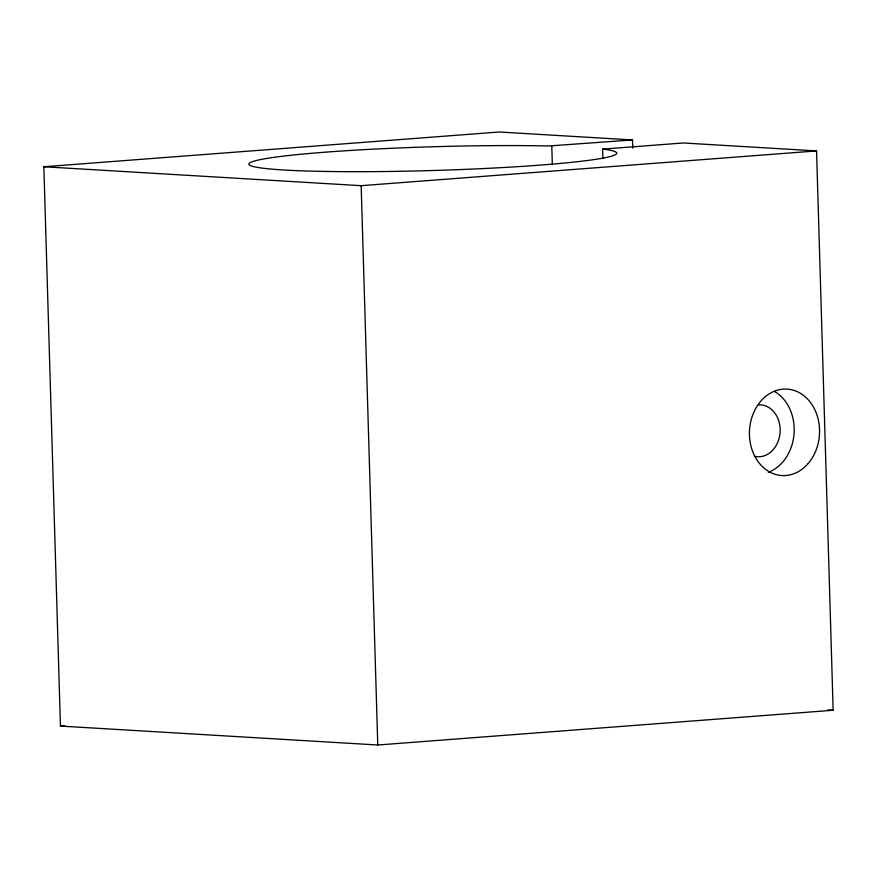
<?xml version="1.0" encoding="UTF-8"?>
<svg xmlns="http://www.w3.org/2000/svg" width="877" height="877" viewBox="0 0 877 877"><rect width="100%" height="100%" fill="white"/><g stroke="black" fill="none" stroke-linecap="round" stroke-linejoin="round"><path stroke-width="1.32" d="M602.916 158.704L602.631 149.134L683.282 142.973L816.553 150.921L833.15 710.249L377.768 745.001L60.447 726.079L43.85 166.751L499.232 131.999L632.503 139.947L632.755 148.147M602.631 149.134L604.681 149.32A184.027 11.872 -1.7 0 1 435.77 170.423A184.027 11.872 -1.7 0 1 259.011 159.888A184.027 11.872 -1.7 0 1 548.827 145.988L632.503 139.947M43.85 166.751L361.16 185.683L816.553 150.921M60.447 726.079L64.536 725.772M827.713 709.921L833.15 710.249M551.786 146.097L552.313 163.878M361.16 185.683L377.768 745.001M758.342 404.9A25.981 21.026 -86.6 0 1 780.07 432.602A25.981 21.026 -86.6 0 1 754.406 456.259M774.205 391.295A43.302 35.047 -86.6 0 1 794.047 433.6A43.302 35.047 -86.6 0 1 768.307 472.275M807.476 464.295A43.302 35.047 -86.6 0 0 795.954 391.087A43.302 35.047 -86.6 0 0 750.054 441.613A43.302 35.047 -86.6 0 0 807.476 464.295"/></g></svg>
